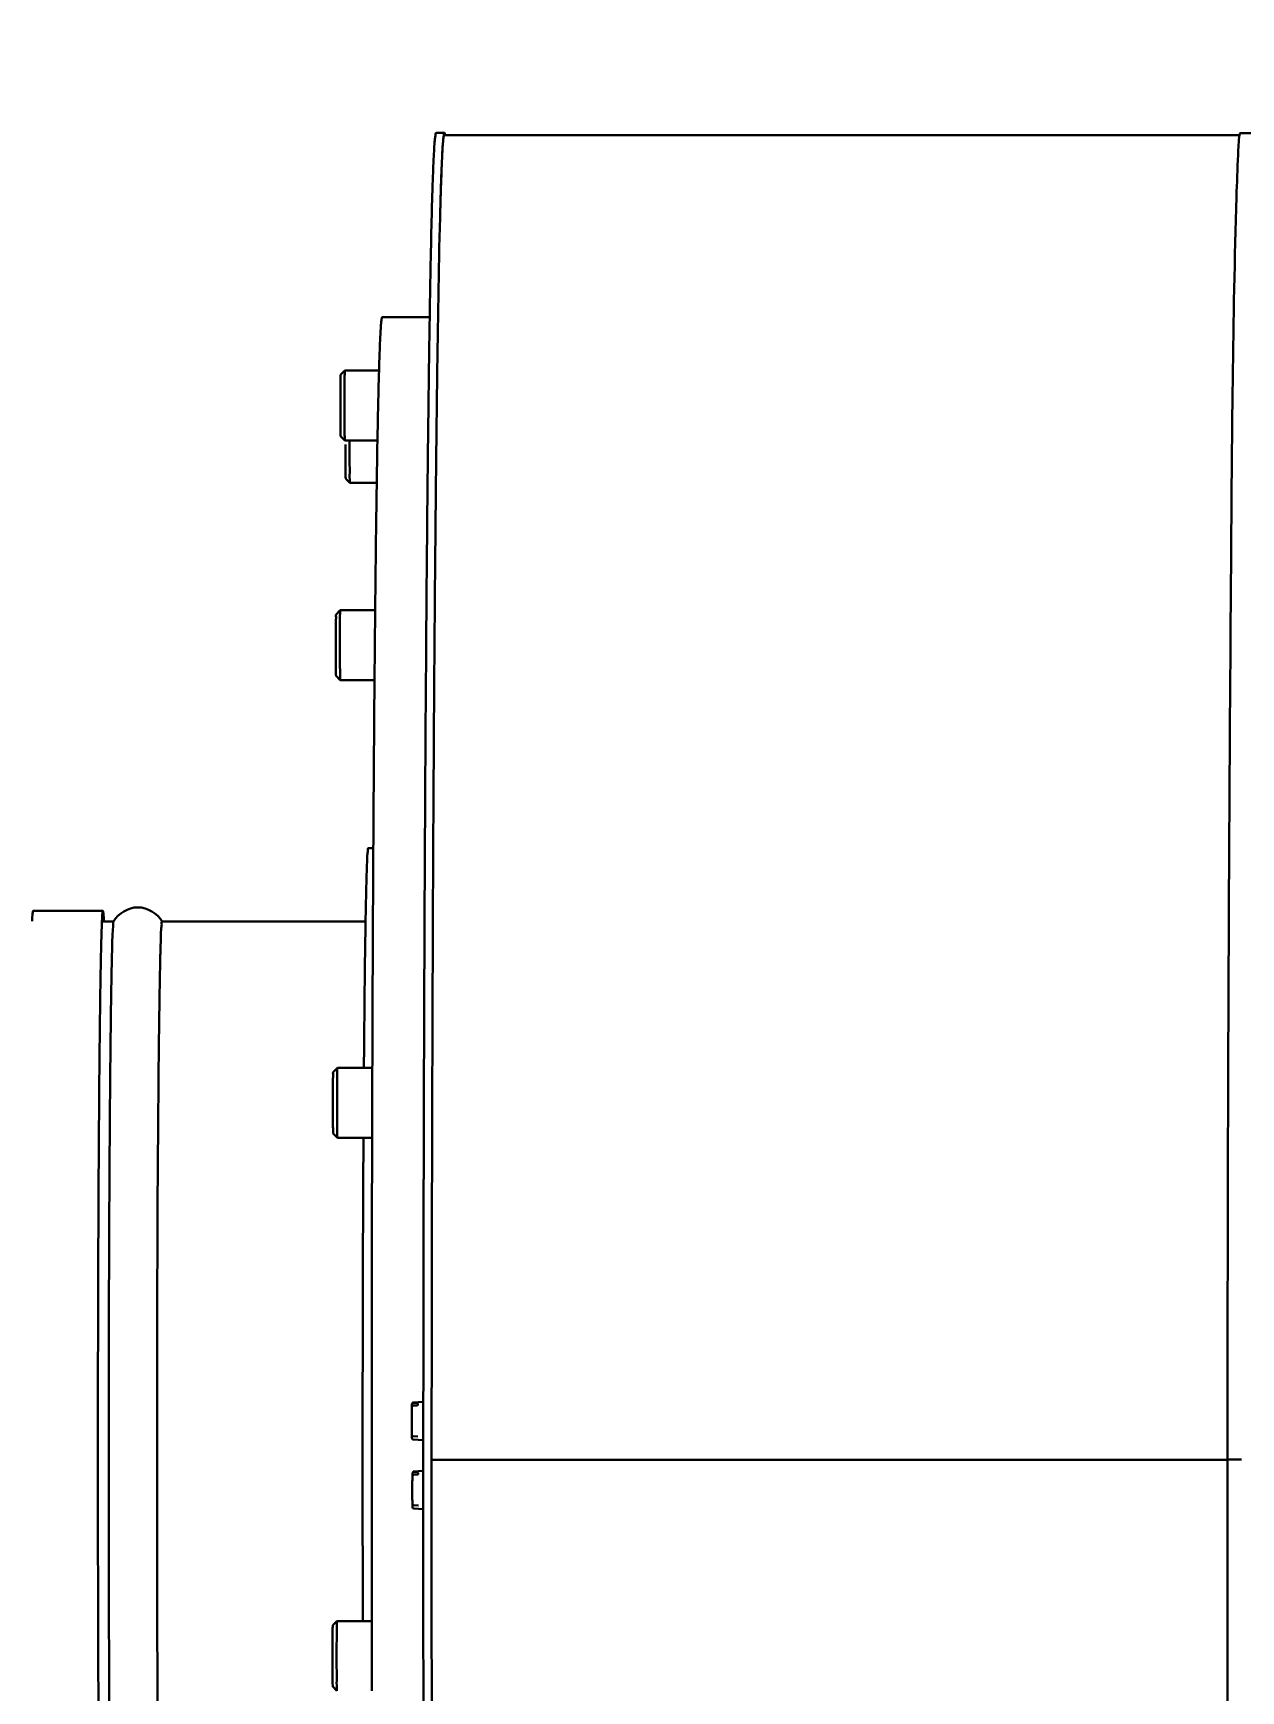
# Model space of a CAD drawing. Header units: millimetres. Extents: x 13935 to 21534, y -198 to 9202.
# Drawn here: x 18693.8 to 18866.8, y 8082.2 to 8319.6 of the extents above; entities that cross this region are included whole.
import ezdxf

# ---------------------------------------------------------------- set-up
doc = ezdxf.new("R2010")
doc.units = ezdxf.units.MM
doc.header["$LTSCALE"] = 326.7
doc.header["$PDMODE"] = 3
doc.header["$PDSIZE"] = 8
doc.layers.get('0').update_dxf_attribs({"linetype": 'CONTINUOUS'})
doc.layers.get('Defpoints').update_dxf_attribs({"linetype": 'CONTINUOUS'})
doc.styles.get("Standard").update_dxf_attribs({"font": 'calibri.ttf'})
doc.dimstyles.new('DIMSTYLE_3', dxfattribs={"dimtxt": 35, "dimasz": 35, "dimexe": 0.08, "dimexo": 1, "dimgap": 0.875, "dimtad": 1, "dimdec": 0, "dimdsep": 46, "dimtxsty": 'Standard', "dimblk": '_FILLED', "dimblk1": '_FILLED', "dimblk2": '_FILLED', "dimcen": 0.09, "dimazin": 2, "dimtp": 0.01, "dimtm": 0.01, "dimtfac": 1, "dimtdec": 0, "dimtofl": 0, "dimtmove": 0, "dimatfit": 3, "dimldrblk": '_FILLED', "dimfxl": 1, "dimtolj": 1, "dimarcsym": 0})

# ---------------------------------------------------------------- blocks, each defined once
blk = doc.blocks.new('_FILLED')
at = {"color": 0, "linetype": 'ByBlock'}
blk.add_solid([(0, 0), (-1, 0.2143), (-1, -0.2143)], dxfattribs=at)
blk = doc.blocks.new('*D2240')
at = {"color": 0, "linetype": 'Continuous', "lineweight": -2}
for p, q in [((19136.45, 8677.35), (19136.45, 8489.41)), ((18506.85, 8216.52), (18506.85, 8489.57)), ((18541.85, 8489.49), (19101.45, 8489.49))]:
    blk.add_line(p, q, dxfattribs=at)
at = {"layer": 'Defpoints', "color": 0}
for p in [(19136.45, 8678.35), (19136.45, 8489.49), (18506.85, 8215.52)]:
    blk.add_point(p, dxfattribs=at)
at = {"color": 0, "linetype": 'ByBlock', "lineweight": -2, "xscale": 35, "yscale": 35, "zscale": 35, "rotation": 180}
blk.add_blockref('_FILLED', (18506.85, 8489.49), dxfattribs=at)
at = {"color": 0, "linetype": 'ByBlock', "lineweight": -2, "xscale": 35, "yscale": 35, "zscale": 35}
blk.add_blockref('_FILLED', (19136.45, 8489.49), dxfattribs=at)
at = {"color": 0, "lineweight": 30, "insert": (18821.65, 8537.03), "char_height": 35, "attachment_point": 2, "line_spacing_factor": 0.9}
blk.add_mtext('\\A1;AFU-630', dxfattribs=at)

msp = doc.modelspace()

# ---------------------------------------------------------------- linework, layer by layer
at = {"color": 0, "linetype": 'Continuous', "lineweight": 30}
for p, q in [((18751.55207, 8305.28177), (18752.75202, 8305.28177)), ((18868.74696, 8305.2629), (18866.74705, 8305.2629)), ((18866.65428, 8304.97116), (18752.74284, 8304.97117)), ((18752.14854, 8294.19346), (18752.15414, 8294.40414)), ((18750.6399, 8278.89192), (18743.83535, 8278.89192)), ((18737.88416, 8270.65308), (18738.48408, 8271.25305)), ((18743.38184, 8271.25327), (18738.48451, 8271.25327)), ((18751.70372, 8269.86715), (18751.69589, 8269.2776)), ((18751.7047, 8269.94036), (18751.70372, 8269.86715)), ((18751.7078, 8270.17104), (18751.70379, 8269.8565)), ((18751.67754, 8267.87145), (18751.6739, 8267.58781)), ((18751.67783, 8267.82783), (18751.67419, 8267.54357)), ((18751.69589, 8269.2776), (18751.67754, 8267.87145)), ((18738.44039, 8264.81513), (18738.44134, 8264.50609)), ((18738.44134, 8264.50609), (18738.44222, 8264.26883)), ((18738.44222, 8264.26883), (18738.44463, 8263.74962)), ((18738.44463, 8263.74962), (18738.44758, 8263.26418)), ((18743.18734, 8262.99311), (18743.19297, 8263.28245)), ((18737.88416, 8261.85345), (18738.48408, 8261.25348)), ((18743.15586, 8261.25327), (18738.48451, 8261.25327)), ((18739.16833, 8260.74915), (18739.16803, 8260.16866)), ((18739.16803, 8260.16866), (18739.16835, 8259.58827)), ((18739.16912, 8261.25309), (18739.16833, 8260.74915)), ((18751.5865, 8260.32416), (18751.57264, 8259.08639)), ((18751.5905, 8260.67739), (18751.5865, 8260.32416)), ((18751.59297, 8260.8935), (18751.5905, 8260.67739)), ((18751.59323, 8260.85781), (18751.59075, 8260.64435)), ((18751.60745, 8262.14851), (18751.59297, 8260.8935)), ((18738.61375, 8255.77324), (18739.21367, 8255.17327)), ((18743.0542, 8255.17306), (18739.2141, 8255.17306)), ((18751.51757, 8253.91499), (18751.50882, 8253.0538)), ((18737.2243, 8236.32733), (18737.82423, 8236.92731)), ((18742.82842, 8236.92752), (18737.82465, 8236.92752)), ((18750.1617, 8236.01239), (18750.16632, 8236.59346)), ((18737.78346, 8234.16759), (18737.78135, 8233.63344)), ((18750.14388, 8233.72922), (18750.15341, 8234.95918)), ((18750.15341, 8234.95918), (18750.16111, 8235.93872)), ((18750.16125, 8235.92644), (18750.1617, 8236.01239)), ((18751.34778, 8234.95126), (18751.33803, 8233.69609)), ((18751.35067, 8235.31904), (18751.34808, 8234.92412)), ((18751.35566, 8235.9511), (18751.35067, 8235.31904)), ((18751.35626, 8236.02626), (18751.35566, 8235.9511)), ((18751.35663, 8235.99211), (18751.35603, 8235.91722)), ((18751.33803, 8233.69609), (18751.33357, 8233.11395)), ((18737.78137, 8230.21329), (18737.7835, 8229.67959)), ((18750.09263, 8226.74574), (18750.11076, 8229.2903)), ((18737.2243, 8227.52771), (18737.82422, 8226.92773)), ((18742.73423, 8226.92752), (18737.82465, 8226.92752)), ((18742.73403, 8226.95112), (18742.75154, 8228.95343)), ((18751.29118, 8227.35205), (18751.28694, 8226.71453)), ((18751.29719, 8228.19614), (18751.29118, 8227.35205)), ((18742.56328, 8202.89192), (18741.83543, 8202.89192)), ((18703.83704, 8193.89193), (18693.83746, 8193.89193)), ((18705.37287, 8192.39193), (18703.83708, 8192.39193)), ((18741.45292, 8192.39192), (18712.30078, 8192.39193)), ((18741.45295, 8192.41858), (18741.44571, 8191.9902)), ((18742.49685, 8190.42227), (18742.50642, 8192.40097)), ((18711.87881, 8177.29218), (18711.878, 8177.20846)), ((18711.88207, 8177.55237), (18711.87881, 8177.29218)), ((18736.81098, 8170.79319), (18737.4109, 8171.39316)), ((18742.42028, 8171.39338), (18737.41133, 8171.39338)), ((18742.41559, 8170.07217), (18742.42001, 8171.40429)), ((18749.81396, 8169.65652), (18749.81785, 8170.89926)), ((18749.81795, 8170.89571), (18749.81917, 8171.30864)), ((18751.01154, 8170.90303), (18751.00759, 8169.64508)), ((18751.01178, 8170.97884), (18751.01183, 8170.89204)), ((18749.80741, 8167.49942), (18749.81396, 8169.65652)), ((18751.0062, 8169.19375), (18751.00104, 8167.48927)), ((18751.00759, 8169.64508), (18751.0062, 8169.19375)), ((18749.79261, 8162.28688), (18749.79496, 8163.15106)), ((18750.9886, 8163.15557), (18750.98519, 8161.90125)), ((18736.81088, 8161.99368), (18736.80668, 8162.02268)), ((18736.81098, 8161.99356), (18737.4109, 8161.39359)), ((18737.40602, 8161.42668), (18737.4109, 8161.39359)), ((18742.38983, 8161.39338), (18737.41133, 8161.39338)), ((18742.38972, 8161.39735), (18742.39119, 8161.93842)), ((18749.79112, 8161.68465), (18749.79261, 8162.28688)), ((18750.98499, 8161.824), (18750.98463, 8161.69283)), ((18750.98548, 8161.89231), (18750.98489, 8161.68487)), ((18750.98519, 8161.90125), (18750.98499, 8161.824)), ((18864.95527, 8151.53512), (18864.9538, 8150.84899)), ((18742.34753, 8141.06029), (18742.35265, 8144.34293)), ((18742.35265, 8144.34293), (18742.35418, 8145.25187)), ((18742.35422, 8145.2512), (18742.35442, 8145.38943)), ((18750.92181, 8126.84714), (18750.91961, 8124.40886)), ((18748.07266, 8123.20156), (18748.07241, 8123.19574)), ((18748.07241, 8123.19574), (18748.07399, 8122.84507)), ((18748.2545, 8123.02678), (18748.91479, 8123.05825)), ((18748.92142, 8123.40896), (18748.26112, 8123.37749)), ((18748.2684, 8123.49811), (18749.7257, 8123.57449)), ((18749.72442, 8122.26846), (18749.72448, 8122.34727)), ((18749.72448, 8122.34727), (18749.72535, 8123.46916)), ((18749.7247, 8122.0488), (18749.7249, 8122.34361)), ((18749.72563, 8123.46646), (18749.72545, 8123.59577)), ((18750.91884, 8123.46724), (18750.91816, 8122.59576)), ((18750.91816, 8122.59576), (18750.91819, 8122.18003)), ((18750.91914, 8123.84387), (18750.919, 8123.46567)), ((18750.91961, 8124.40886), (18750.91914, 8123.84387)), ((18749.72255, 8119.50928), (18749.72367, 8121.21956)), ((18749.72367, 8121.21956), (18749.72426, 8122.0526)), ((18749.72426, 8122.0526), (18749.72436, 8122.18454)), ((18749.72436, 8122.18454), (18749.72442, 8122.26846)), ((18750.91715, 8121.21912), (18750.91603, 8119.50849)), ((18750.91785, 8122.18306), (18750.91715, 8121.21912)), ((18748.2684, 8118.18787), (18749.72211, 8118.11168)), ((18748.28233, 8118.6592), (18748.94291, 8118.62773)), ((18749.72056, 8115.74152), (18749.72152, 8117.71766)), ((18749.72173, 8118.09565), (18749.72245, 8119.34702)), ((18749.72185, 8117.71558), (18749.72173, 8118.09565)), ((18749.72245, 8119.34702), (18749.7225, 8119.42713)), ((18749.7225, 8119.42713), (18749.72255, 8119.50928)), ((18749.72292, 8119.34363), (18749.72303, 8119.50579)), ((18750.915, 8117.71795), (18750.91392, 8115.4658)), ((18750.91571, 8118.96889), (18750.915, 8117.71795)), ((18750.91578, 8119.09638), (18750.91571, 8118.96889)), ((18750.91593, 8119.34624), (18750.91578, 8119.09638)), ((18750.91603, 8119.50849), (18750.91593, 8119.34624)), ((18750.91651, 8119.50503), (18750.91617, 8118.96567)), ((18749.71977, 8113.71708), (18749.72044, 8115.46578)), ((18749.7205, 8115.46551), (18749.72056, 8115.74155)), ((18750.91384, 8115.26512), (18750.9133, 8113.71654)), ((18750.91392, 8115.4658), (18750.91384, 8115.26512)), ((18750.91384, 8115.26512), (18864.909, 8115.2651)), ((18866.91526, 8115.35211), (18864.91535, 8115.35211)), ((18748.16336, 8113.32416), (18748.1631, 8113.31834)), ((18748.1631, 8113.31834), (18748.16468, 8112.96766)), ((18748.34519, 8113.14938), (18749.00549, 8113.18085)), ((18749.01211, 8113.53156), (18748.35181, 8113.50009)), ((18748.35909, 8113.62071), (18749.72011, 8113.69204)), ((18749.71938, 8112.46739), (18749.71959, 8113.18222)), ((18749.71959, 8113.18222), (18749.71971, 8113.53285)), ((18749.72, 8113.18069), (18749.71977, 8113.71708)), ((18750.91322, 8113.46684), (18750.91297, 8112.59463)), ((18750.9133, 8113.71654), (18750.91354, 8113.46567)), ((18749.71875, 8109.62908), (18749.71905, 8111.21708)), ((18749.71905, 8111.21708), (18749.71929, 8112.17281)), ((18749.71929, 8112.17281), (18749.71933, 8112.30478)), ((18749.71933, 8112.30478), (18749.71935, 8112.38883)), ((18749.71978, 8112.17126), (18749.71938, 8112.46739)), ((18750.91264, 8111.217), (18750.91236, 8109.62892)), ((18750.91286, 8112.17243), (18750.91264, 8111.217)), ((18750.91289, 8112.30437), (18750.91286, 8112.17243)), ((18750.91292, 8112.38843), (18750.91289, 8112.30437)), ((18750.91294, 8112.46694), (18750.91292, 8112.38843)), ((18750.91297, 8112.59463), (18750.91333, 8112.17103)), ((18748.35909, 8108.31047), (18749.71892, 8108.2392)), ((18748.37302, 8108.7818), (18749.0336, 8108.75033)), ((18749.71853, 8107.7159), (18749.71857, 8108.21605)), ((18749.71857, 8108.21605), (18749.71863, 8108.75072)), ((18749.71863, 8108.75072), (18749.71872, 8109.46663)), ((18749.71872, 8109.46663), (18749.71873, 8109.54835)), ((18749.71873, 8109.54835), (18749.71875, 8109.62908)), ((18749.7188, 8107.71569), (18749.71903, 8108.75018)), ((18749.71918, 8109.46583), (18749.71922, 8109.62821)), ((18750.9122, 8108.21594), (18750.91217, 8107.84322)), ((18750.91229, 8109.09403), (18750.9122, 8108.21594)), ((18750.91234, 8109.46645), (18750.91229, 8109.09403)), ((18750.91235, 8109.5482), (18750.91234, 8109.46645)), ((18750.91236, 8109.62892), (18750.91235, 8109.5482)), ((18750.91269, 8108.21547), (18750.9126, 8107.71568)), ((18750.91292, 8109.62799), (18750.91283, 8109.09327)), ((18864.90747, 8109.28123), (18864.90728, 8106.27805)), ((18749.71849, 8106.27841), (18749.71853, 8107.7159)), ((18749.7185, 8105.46504), (18749.71849, 8106.27841)), ((18750.91217, 8107.71599), (18750.91214, 8105.46538)), ((18750.91217, 8107.84322), (18750.91217, 8107.71599)), ((18864.90728, 8106.27805), (18864.90732, 8104.95554)), ((18750.91214, 8105.46538), (18750.91218, 8104.84288)), ((18750.91216, 8104.95557), (18750.91217, 8104.84287)), ((18864.90732, 8104.95554), (18864.90741, 8103.78081)), ((18864.90953, 8096.8432), (18864.90923, 8096.70341)), ((18736.75494, 8091.61047), (18737.35487, 8092.21044)), ((18742.34444, 8092.21066), (18737.35529, 8092.21066)), ((18742.34683, 8090.20133), (18742.34406, 8092.20466)), ((18749.72271, 8092.18712), (18749.72317, 8092.27213)), ((18749.72349, 8090.94639), (18749.72271, 8092.18712)), ((18750.91668, 8092.27294), (18750.91634, 8092.18873)), ((18750.91634, 8092.18873), (18750.91671, 8091.57099)), ((18750.91671, 8091.57099), (18750.91711, 8090.94751)), ((18737.3141, 8089.45072), (18737.31199, 8088.91654)), ((18737.31678, 8089.95452), (18737.3141, 8089.45072)), ((18750.91711, 8090.94751), (18750.91758, 8090.23909)), ((18749.72799, 8085.15086), (18749.7275, 8085.70327)), ((18749.72886, 8084.20694), (18749.72799, 8085.15086)), ((18750.92161, 8085.15149), (18750.92226, 8084.4434)), ((18750.92226, 8084.4434), (18750.92253, 8084.21119)), ((18736.75494, 8082.81084), (18737.35487, 8082.21087)), ((18749.72984, 8083.19553), (18749.72886, 8084.20694)), ((18749.73004, 8082.98555), (18749.73023, 8083.20016)), ((18750.92247, 8084.21063), (18750.92305, 8083.60618)), ((18750.92322, 8083.60813), (18750.92366, 8082.98719))]:
    msp.add_line(p, q, dxfattribs=at)
for points in [[(18748.06579, 8122.84503), (18748.06908, 8122.87695), (18748.07734, 8122.90643), (18748.09058, 8122.93348), (18748.10953, 8122.95874), (18748.13346, 8122.98156), (18748.16014, 8122.99997), (18748.18884, 8123.01331), (18748.22029, 8123.02225), (18748.2545, 8123.02678)], [(18748.13967, 8123.3321), (18748.11607, 8123.30955), (18748.09735, 8123.28445), (18748.08417, 8123.25742), (18748.07585, 8123.22785), (18748.07266, 8123.20156)], [(18748.26112, 8123.37749), (18748.22656, 8123.37275), (18748.19491, 8123.36371), (18748.16616, 8123.35035), (18748.13967, 8123.3321)], [(18748.15648, 8112.96763), (18748.15977, 8112.99955), (18748.16804, 8113.02903), (18748.18127, 8113.05608), (18748.20023, 8113.08133), (18748.22415, 8113.10415), (18748.25083, 8113.12257), (18748.27953, 8113.13591), (18748.31098, 8113.14485), (18748.34519, 8113.14938)], [(18748.23036, 8113.4547), (18748.20677, 8113.43215), (18748.18805, 8113.40705), (18748.17486, 8113.38002), (18748.16654, 8113.35044), (18748.16336, 8113.32416)], [(18748.35181, 8113.50009), (18748.31726, 8113.49535), (18748.2856, 8113.48631), (18748.25686, 8113.47295), (18748.23036, 8113.4547)]]:
    msp.add_lwpolyline(points, dxfattribs=at)
for centre, radius, start, end in [((18837.77689, 8128.34818), 291.6, 43.2278563, 166.1037317), ((18837.77689, 8128.34818), 287.5, 43.2935737, 166.8838209), ((18837.77689, 8128.34818), 283.4669, 43.176504, 166.1184777), ((18837.77689, 8128.34818), 280.49174, 43.5579163, 165.5365997), ((18837.77689, 8128.34818), 280.30202, 43.5594662, 165.5383639), ((18848.32708, 8297.21735), 96.02603, 176.3867835, 177.3219205), ((19241.26035, 8266.28058), 502.82193, 179.7779186, 180.0367396), ((19088.06767, 8266.87722), 349.62809, 179.6135264, 179.7783878), ((19255.13803, 8266.23172), 516.69958, 180.0303357, 180.1570831), ((19233.78928, 8260.10617), 494.6212, 180.0599919, 180.1908253), ((19081.86362, 8259.53462), 342.69449, 180.179865, 180.4311443), ((19051.27755, 8232.75597), 313.49727, 179.5646522, 179.7420078), ((19247.83687, 8231.92726), 510.05838, 179.808341, 180.1925332), ((19048.74761, 8231.08448), 310.96729, 180.2588516, 180.4374163), ((18947.87096, 8230.32821), 210.08781, 180.4412004, 180.5564545), ((18880.77489, 8229.6721), 142.98853, 180.5546698, 180.7043788), ((19244.55323, 8166.39429), 507.18806, 179.7768439, 180.1625719), ((19086.59701, 8167.01911), 349.23061, 179.6133774, 179.7784203), ((19115.3925, 8165.933), 378.02656, 180.1482029, 180.3832819), ((36284.83878, 8115.38923), 17542.51004, 179.916155462, 180.075723404), ((18908.72903, 8121.19583), 160.67213, 179.5505485, 179.8118988), ((18995.00569, 8120.84419), 246.94949, 179.7960314, 180.2500215), ((18995.09638, 8110.96679), 246.94949, 179.7960314, 180.2500215), ((18908.81972, 8111.31843), 160.67213, 179.5505485, 179.8118988), ((18850.22696, 8089.79583), 112.90819, 179.115742, 179.4678383), ((18977.31988, 8088.54728), 240.00723, 179.4515853, 179.6640537), ((19247.2406, 8087.21048), 509.93146, 179.808307, 180.1925851), ((19080.22744, 8086.57272), 342.91711, 180.1798219, 180.4309594)]:
    msp.add_arc(centre, radius, start, end, dxfattribs=at)
for points, knots in [([(18750.32295, 8253.94882), (18750.36243, 8257.81915), (18750.4432, 8265.11255), (18750.58032, 8275.35225), (18750.72438, 8284.16803), (18750.87515, 8291.48251), (18751.00973, 8296.6168), (18751.12791, 8299.9202), (18751.20394, 8301.80635), (18751.2953, 8303.23462), (18751.34741, 8304.35702), (18751.46568, 8304.85584), (18751.47663, 8305.28163), (18751.55207, 8305.28177)], [0, 0, 0, 0, 0.226036676, 0.425952785, 0.598056675, 0.740905058, 0.853301426, 0.89776725, 0.934292608, 0.962803227, 0.983240362, 0.9955943, 1, 1, 1, 1]), ([(18752.57816, 8304.38432), (18752.59914, 8304.60118), (18752.66456, 8304.86089), (18752.66683, 8305.23765), (18752.74283, 8305.27925)], [0, 0, 0, 0, 0.715478669, 1, 1, 1, 1]), ([(18752.74283, 8305.27925), (18752.74429, 8305.28004), (18752.74726, 8305.28131), (18752.75047, 8305.28177), (18752.75202, 8305.28177)], [0, 0, 0, 0, 0.517143502, 1, 1, 1, 1]), ([(18752.75202, 8305.28177), (18752.7802, 8305.28182), (18752.81531, 8305.14804), (18752.83333, 8305.0708), (18752.84507, 8304.99951)], [0, 0, 0, 0, 0.280589342, 1, 1, 1, 1]), ([(18866.65427, 8305.00785), (18866.65938, 8305.03597), (18866.66936, 8305.08673), (18866.68158, 8305.13702), (18866.68794, 8305.15926)], [0, 0, 0, 0, 0.552768433, 1, 1, 1, 1]), ([(18866.68794, 8305.15926), (18866.69556, 8305.18591), (18866.70524, 8305.22163), (18866.73415, 8305.2628), (18866.74723, 8305.26269)], [0, 0, 0, 0, 0.679328468, 1, 1, 1, 1]), ([(18752.57429, 8304.12703), (18752.44453, 8302.82538), (18752.29894, 8299.16627), (18751.94523, 8287.85123), (18751.81082, 8277.83466), (18751.7078, 8270.17104)], [0, 0, 0, 0, 0.115523147, 0.323139258, 1, 1, 1, 1]), ([(18866.19781, 8296.12558), (18866.25666, 8298.13068), (18866.40156, 8301.08525), (18866.48252, 8304.06405), (18866.65427, 8305.00785)], [0, 0, 0, 0, 0.676486618, 1, 1, 1, 1]), ([(18752.19111, 8295.74081), (18752.20788, 8296.32579), (18752.26798, 8298.31393), (18752.33872, 8300.30186), (18752.40593, 8301.7041)], [0, 0, 0, 0, 0.29421669, 1, 1, 1, 1]), ([(18866.19781, 8296.12558), (18865.67438, 8278.58356), (18865.31138, 8231.8835), (18865.035, 8185.19038), (18864.9655, 8156.04417)], [0, 0, 0, 0, 0.375830583, 1, 1, 1, 1]), ([(18743.38186, 8271.30807), (18743.414, 8272.40908), (18743.47712, 8274.29523), (18743.56796, 8276.483), (18743.65673, 8277.72706), (18743.70117, 8278.36247), (18743.76708, 8278.6546), (18743.79094, 8278.8913), (18743.83526, 8278.89172)], [0, 0, 0, 0, 0.434189392, 0.746391445, 0.856164514, 0.934853683, 0.982526638, 1, 1, 1, 1]), ([(18737.84732, 8264.50696), (18737.84451, 8265.21247), (18737.84547, 8266.59271), (18737.84039, 8268.25437), (18737.86438, 8269.40924), (18737.8424, 8270.04279), (18737.90551, 8270.40791), (18737.85163, 8270.61796), (18737.88414, 8270.65292)], [0, 0, 0, 0, 0.344349816, 0.674309075, 0.808786687, 0.911647482, 0.976697063, 1, 1, 1, 1]), ([(18738.48408, 8271.25291), (18738.45077, 8271.21875), (18738.50515, 8271.00679), (18738.44027, 8270.64199), (18738.46317, 8270.00161), (18738.44944, 8269.51498), (18738.44753, 8269.23553)], [0, 0, 0, 0, 0.070941006, 0.269344171, 0.584557743, 1, 1, 1, 1]), ([(18743.19297, 8263.28245), (18743.20772, 8264.0372), (18743.26231, 8266.71259), (18743.32582, 8269.38783), (18743.38186, 8271.30807)], [0, 0, 0, 0, 0.282102403, 1, 1, 1, 1]), ([(18737.87522, 8261.9711), (18737.8707, 8262.08717), (18737.85408, 8262.93243), (18737.85023, 8263.77777), (18737.84732, 8264.50696)], [0, 0, 0, 0, 0.13740426, 1, 1, 1, 1]), ([(18738.44758, 8263.26418), (18738.4495, 8262.98533), (18738.46355, 8262.50052), (18738.43964, 8261.86124), (18738.50627, 8261.5), (18738.44989, 8261.28673), (18738.48408, 8261.25359)], [0, 0, 0, 0, 0.415954477, 0.730912616, 0.928983126, 1, 1, 1, 1]), ([(18737.88418, 8261.85355), (18737.87633, 8261.86066), (18737.88482, 8261.90746), (18737.87634, 8261.94239), (18737.87522, 8261.9711)], [0, 0, 0, 0, 0.269488666, 1, 1, 1, 1]), ([(18738.60709, 8255.83986), (18738.59684, 8256.03545), (18738.57984, 8257.64935), (18738.57233, 8259.26242), (18738.57385, 8260.68002)], [0, 0, 0, 0, 0.121389246, 1, 1, 1, 1]), ([(18742.82808, 8236.97076), (18742.85183, 8239.28879), (18742.94063, 8247.40247), (18743.05014, 8255.51598), (18743.15577, 8261.31105)], [0, 0, 0, 0, 0.285691004, 1, 1, 1, 1]), ([(18738.61372, 8255.77336), (18738.60953, 8255.77803), (18738.61198, 8255.80333), (18738.60793, 8255.82385), (18738.60709, 8255.83986)], [0, 0, 0, 0, 0.281351561, 1, 1, 1, 1]), ([(18739.17883, 8256.9559), (18739.1822, 8256.52075), (18739.14134, 8255.94545), (18739.23023, 8255.38916), (18739.18455, 8255.20364), (18739.21367, 8255.17336)], [0, 0, 0, 0, 0.732133187, 0.929316797, 1, 1, 1, 1]), ([(18750.16632, 8236.59346), (18750.17838, 8238.10395), (18750.22598, 8243.88911), (18750.27936, 8249.67423), (18750.32295, 8253.94882)], [0, 0, 0, 0, 0.261097806, 1, 1, 1, 1]), ([(18751.50882, 8253.0538), (18751.49512, 8251.69735), (18751.43955, 8246.02155), (18751.39058, 8240.34568), (18751.35626, 8236.02626)], [0, 0, 0, 0, 0.23898837, 1, 1, 1, 1]), ([(18737.20049, 8228.39587), (18737.19141, 8229.12812), (18737.18686, 8230.75855), (18737.17321, 8232.80295), (18737.20493, 8234.41874), (18737.16221, 8235.38172), (18737.26976, 8235.93804), (18737.16954, 8236.27657), (18737.22433, 8236.32737)], [0, 0, 0, 0, 0.276969309, 0.617229007, 0.770686783, 0.89278392, 0.971744087, 1, 1, 1, 1]), ([(18737.82423, 8236.92733), (18737.79426, 8236.89752), (18737.84179, 8236.70974), (18737.75026, 8236.1535), (18737.7927, 8235.57479), (18737.78933, 8235.13798)], [0, 0, 0, 0, 0.07083287, 0.26787766, 1, 1, 1, 1]), ([(18742.75154, 8228.95343), (18742.75764, 8229.63979), (18742.78183, 8232.31225), (18742.80772, 8234.98469), (18742.82808, 8236.97076)], [0, 0, 0, 0, 0.256827476, 1, 1, 1, 1]), ([(18737.21761, 8227.59474), (18737.21557, 8227.63401), (18737.20656, 8227.90099), (18737.20332, 8228.1681), (18737.20049, 8228.39587)], [0, 0, 0, 0, 0.147228644, 1, 1, 1, 1]), ([(18737.22427, 8227.52773), (18737.22, 8227.53236), (18737.22261, 8227.55798), (18737.21846, 8227.57859), (18737.21761, 8227.59474)], [0, 0, 0, 0, 0.280336402, 1, 1, 1, 1]), ([(18737.79717, 8227.91428), (18737.79878, 8227.78468), (18737.80981, 8227.45916), (18737.79085, 8227.12995), (18737.82201, 8226.93574)], [0, 0, 0, 0, 0.397199382, 1, 1, 1, 1]), ([(18737.82201, 8226.93574), (18737.8223, 8226.93391), (18737.82287, 8226.93127), (18737.82357, 8226.92838), (18737.82422, 8226.92772)], [0, 0, 0, 0, 0.665749106, 1, 1, 1, 1]), ([(18742.56287, 8202.91405), (18742.57519, 8205.02303), (18742.62436, 8213.03544), (18742.68326, 8221.04779), (18742.73403, 8226.95112)], [0, 0, 0, 0, 0.263214231, 1, 1, 1, 1]), ([(18749.81916, 8171.30902), (18749.83477, 8176.20902), (18749.90118, 8194.68803), (18749.99748, 8213.16696), (18750.09263, 8226.74574)], [0, 0, 0, 0, 0.265164962, 1, 1, 1, 1]), ([(18751.28678, 8226.72831), (18751.25635, 8222.396), (18751.13698, 8203.81299), (18751.05701, 8185.22974), (18751.01178, 8170.97884)], [0, 0, 0, 0, 0.233133939, 1, 1, 1, 1]), ([(18741.8354, 8202.89171), (18741.77733, 8202.89147), (18741.80243, 8202.54521), (18741.70276, 8202.15969), (18741.68929, 8201.263), (18741.6283, 8200.13325), (18741.58708, 8198.64036), (18741.51777, 8196.04102), (18741.47876, 8193.92827), (18741.45295, 8192.41858)], [0, 0, 0, 0, 0.016613476, 0.064553242, 0.144010389, 0.254687201, 0.396227491, 0.568087648, 1, 1, 1, 1]), ([(18693.69817, 8192.42234), (18693.71543, 8192.78983), (18693.71515, 8193.31075), (18693.80306, 8193.70405), (18693.80476, 8193.89198), (18693.8375, 8193.89167)], [0, 0, 0, 0, 0.745644202, 0.933637271, 1, 1, 1, 1]), ([(18703.1139, 8117.1145), (18703.11492, 8122.13722), (18703.12554, 8131.97341), (18703.1671, 8146.23418), (18703.23252, 8159.34229), (18703.30735, 8169.31803), (18703.37967, 8176.35911), (18703.43522, 8180.81588), (18703.49469, 8184.6587), (18703.55524, 8187.85666), (18703.6215, 8190.36609), (18703.67302, 8192.04294), (18703.73077, 8192.99535), (18703.75088, 8193.48776), (18703.80278, 8193.70413), (18703.80441, 8193.89198), (18703.83708, 8193.89166)], [0, 0, 0, 0, 0.196219247, 0.384263625, 0.557116858, 0.708311834, 0.77398636, 0.832205047, 0.882422087, 0.924166852, 0.95705216, 0.980769128, 0.989119733, 0.995108583, 0.998723679, 1, 1, 1, 1]), ([(18703.83708, 8193.89166), (18703.86995, 8193.89135), (18703.87125, 8193.70465), (18703.95966, 8193.30958), (18703.95903, 8192.79053), (18703.97627, 8192.42346)], [0, 0, 0, 0, 0.06667185, 0.254610768, 1, 1, 1, 1]), ([(18705.36155, 8192.38212), (18706.03046, 8193.5409), (18708.83637, 8195.24276), (18711.64299, 8193.54126), (18712.3121, 8192.38212)], [0, 0, 0, 0, 0.499923256, 1, 1, 1, 1]), ([(18704.66356, 8113.66861), (18704.66252, 8118.706), (18704.66933, 8128.60789), (18704.70588, 8143.01284), (18704.76661, 8156.34781), (18704.8503, 8168.0956), (18704.93696, 8176.68087), (18705.02304, 8182.41838), (18705.07764, 8185.77583), (18705.15765, 8188.4392), (18705.18039, 8190.41959), (18705.31624, 8191.62001), (18705.27845, 8192.23769), (18705.36155, 8192.38197)], [0, 0, 0, 0, 0.191963323, 0.377337867, 0.548942319, 0.700129175, 0.825042393, 0.876092252, 0.91884523, 0.952897438, 0.977909965, 0.993655188, 1, 1, 1, 1]), ([(18712.30078, 8192.39183), (18712.21875, 8192.39143), (18712.28726, 8191.88914), (18712.13694, 8191.34516), (18712.14408, 8190.05864), (18712.06688, 8188.44849), (18712.02556, 8186.32449), (18711.94908, 8182.65381), (18711.90883, 8179.67561), (18711.88207, 8177.55237)], [0, 0, 0, 0, 0.016569568, 0.065002396, 0.145260843, 0.256828871, 0.399080126, 0.57108788, 1, 1, 1, 1]), ([(18741.44571, 8191.9902), (18741.42208, 8190.57366), (18741.32116, 8183.71938), (18741.25799, 8176.8646), (18741.21621, 8171.42648)], [0, 0, 0, 0, 0.206671842, 1, 1, 1, 1]), ([(18742.42001, 8171.40429), (18742.42544, 8173.02056), (18742.44779, 8179.3599), (18742.47437, 8185.69922), (18742.49685, 8190.42227)], [0, 0, 0, 0, 0.254957924, 1, 1, 1, 1]), ([(18711.87792, 8177.22053), (18711.61622, 8156.1409), (18711.56385, 8114.37238), (18711.6216, 8072.60357), (18711.89911, 8051.91906)], [0, 0, 0, 0, 0.504727117, 1, 1, 1, 1]), ([(18736.78915, 8162.71203), (18736.77901, 8163.4328), (18736.77422, 8165.07237), (18736.75844, 8167.14275), (18736.793, 8168.80496), (18736.74341, 8169.81232), (18736.8647, 8170.38094), (18736.75002, 8170.74545), (18736.81109, 8170.79298)], [0, 0, 0, 0, 0.267590768, 0.609307966, 0.765524344, 0.890384403, 0.971272811, 1, 1, 1, 1]), ([(18737.4109, 8171.39281), (18737.37816, 8171.35808), (18737.43117, 8171.1474), (18737.36755, 8170.78138), (18737.38977, 8170.14174), (18737.37626, 8169.655), (18737.37435, 8169.37564)], [0, 0, 0, 0, 0.070971412, 0.269413228, 0.584648032, 1, 1, 1, 1]), ([(18737.3744, 8163.4042), (18737.37589, 8163.18742), (18737.38201, 8162.56184), (18737.38484, 8161.93601), (18737.40074, 8161.52746)], [0, 0, 0, 0, 0.346498232, 1, 1, 1, 1]), ([(18736.80668, 8162.02268), (18736.80568, 8162.03526), (18736.80393, 8162.06557), (18736.80263, 8162.09589), (18736.80195, 8162.11362)], [0, 0, 0, 0, 0.41558225, 1, 1, 1, 1]), ([(18737.40074, 8161.52746), (18737.40151, 8161.50785), (18737.40296, 8161.47424), (18737.40491, 8161.44065), (18737.40602, 8161.42668)], [0, 0, 0, 0, 0.583399958, 1, 1, 1, 1]), ([(18741.14972, 8161.41399), (18741.11904, 8156.02903), (18741.0194, 8132.9596), (18741.01323, 8109.8898), (18741.05801, 8092.20528)], [0, 0, 0, 0, 0.233426056, 1, 1, 1, 1]), ([(18749.72545, 8123.59577), (18749.72803, 8126.81044), (18749.74112, 8139.50805), (18749.76567, 8152.20565), (18749.791, 8161.68857)], [0, 0, 0, 0, 0.2531708, 1, 1, 1, 1]), ([(18750.98463, 8161.69283), (18750.97697, 8158.83054), (18750.9485, 8147.21533), (18750.93021, 8135.60009), (18750.92181, 8126.84714)], [0, 0, 0, 0, 0.246426052, 1, 1, 1, 1]), ([(18864.9538, 8150.84899), (18864.94958, 8148.86028), (18864.93377, 8140.83935), (18864.92269, 8132.81841), (18864.91691, 8126.78617)], [0, 0, 0, 0, 0.247939124, 1, 1, 1, 1]), ([(18748.06579, 8122.84503), (18748.06502, 8122.7843), (18748.06356, 8122.65469), (18748.0624, 8122.52507), (18748.06184, 8122.45619)], [0, 0, 0, 0, 0.46855829, 1, 1, 1, 1]), ([(18748.2684, 8123.49811), (18748.24844, 8123.49706), (18748.21152, 8123.49114), (18748.1777, 8123.47492), (18748.16375, 8123.46534)], [0, 0, 0, 0, 0.541475222, 1, 1, 1, 1]), ([(18748.91479, 8123.05825), (18748.91563, 8123.12094), (18748.91854, 8123.21821), (18748.91707, 8123.3159), (18748.92066, 8123.35043)], [0, 0, 0, 0, 0.643558706, 1, 1, 1, 1]), ([(18748.92066, 8123.35043), (18748.92075, 8123.35126), (18748.92019, 8123.35196), (18748.92135, 8123.35328), (18748.92141, 8123.35314)], [0, 0, 0, 0, 0.845432978, 1, 1, 1, 1]), ([(18748.05838, 8119.76576), (18748.05998, 8119.42313), (18748.06297, 8119.01623), (18748.0734, 8118.19809), (18748.2684, 8118.18787)], [0, 0, 0, 0, 0.636976796, 1, 1, 1, 1]), ([(18703.83697, 8036.89219), (18703.80235, 8036.89252), (18703.8031, 8037.09073), (18703.74747, 8037.32044), (18703.72806, 8037.84101), (18703.66801, 8038.84838), (18703.61568, 8040.62055), (18703.54755, 8043.27127), (18703.48576, 8046.64651), (18703.42516, 8050.69832), (18703.36882, 8055.39211), (18703.29593, 8062.79059), (18703.22142, 8073.243), (18703.15794, 8086.92984), (18703.12002, 8101.7412), (18703.11285, 8111.92928), (18703.1139, 8117.1145)], [0, 0, 0, 0, 0.001294392, 0.004954149, 0.011016982, 0.019472079, 0.043466905, 0.07671906, 0.118891073, 0.169577021, 0.228266978, 0.29438667, 0.446217246, 0.619078315, 0.806129914, 1, 1, 1, 1]), ([(18704.9712, 8051.91906), (18704.91758, 8055.91553), (18704.71672, 8076.49815), (18704.66697, 8097.08192), (18704.66356, 8113.66861)], [0, 0, 0, 0, 0.194176089, 1, 1, 1, 1]), ([(18748.15648, 8112.96763), (18748.15571, 8112.9069), (18748.15426, 8112.77729), (18748.15309, 8112.64767), (18748.15253, 8112.57879)], [0, 0, 0, 0, 0.46855829, 1, 1, 1, 1]), ([(18748.35909, 8113.62071), (18748.33913, 8113.61966), (18748.30221, 8113.61374), (18748.26839, 8113.59752), (18748.25444, 8113.58794)], [0, 0, 0, 0, 0.541475222, 1, 1, 1, 1]), ([(18749.00549, 8113.18085), (18749.00632, 8113.24354), (18749.00923, 8113.34081), (18749.00776, 8113.4385), (18749.01136, 8113.47303)], [0, 0, 0, 0, 0.643558706, 1, 1, 1, 1]), ([(18749.01136, 8113.47303), (18749.01144, 8113.47386), (18749.01089, 8113.47456), (18749.01204, 8113.47588), (18749.0121, 8113.47574)], [0, 0, 0, 0, 0.845432978, 1, 1, 1, 1]), ([(18748.14907, 8109.88836), (18748.15067, 8109.54573), (18748.15366, 8109.13883), (18748.16409, 8108.32069), (18748.35909, 8108.31047)], [0, 0, 0, 0, 0.636976796, 1, 1, 1, 1]), ([(18736.73923, 8091.24927), (18736.74111, 8091.33783), (18736.76923, 8091.44466), (18736.73156, 8091.58873), (18736.75497, 8091.61054)], [0, 0, 0, 0, 0.734624416, 1, 1, 1, 1]), ([(18737.35487, 8092.2105), (18737.32911, 8092.18469), (18737.36986, 8092.02323), (18737.33915, 8091.90051), (18737.33701, 8091.79999)], [0, 0, 0, 0, 0.266132451, 1, 1, 1, 1]), ([(18737.33701, 8091.79999), (18737.33613, 8091.75896), (18737.33443, 8091.67173), (18737.33296, 8091.5845), (18737.33222, 8091.5383)], [0, 0, 0, 0, 0.470424915, 1, 1, 1, 1]), ([(18736.74832, 8082.87677), (18736.68148, 8084.14804), (18736.7385, 8086.9414), (18736.70689, 8089.73174), (18736.73923, 8091.24927)], [0, 0, 0, 0, 0.456134308, 1, 1, 1, 1]), ([(18736.75492, 8082.81083), (18736.7507, 8082.81539), (18736.75323, 8082.84061), (18736.74915, 8082.86089), (18736.74832, 8082.87677)], [0, 0, 0, 0, 0.280831466, 1, 1, 1, 1]), ([(18737.32003, 8083.99344), (18737.3234, 8083.55831), (18737.28159, 8082.98207), (18737.37207, 8082.42731), (18737.32527, 8082.24065), (18737.35487, 8082.21082)], [0, 0, 0, 0, 0.732056571, 0.929304979, 1, 1, 1, 1]), ([(18749.87979, 8020.89134), (18749.86003, 8025.90048), (18749.78692, 8046.59849), (18749.74565, 8067.29661), (18749.73004, 8082.98555)], [0, 0, 0, 0, 0.242011196, 1, 1, 1, 1]), ([(18750.92366, 8082.98719), (18750.92893, 8077.68344), (18750.95662, 8057.01406), (18751.0125, 8036.34471), (18751.07302, 8020.97918)], [0, 0, 0, 0, 0.256599419, 1, 1, 1, 1])]:
    msp.add_open_spline(points, degree=3, knots=knots, dxfattribs=at)
for points in [[(18752.49194, 8303.26898), (18752.51587, 8303.6411), (18752.54226, 8304.01316), (18752.57816, 8304.38432)], [(18752.15414, 8294.40414), (18752.16604, 8294.84971), (18752.17834, 8295.29527), (18752.19111, 8295.74081)], [(18751.6739, 8267.58781), (18751.65067, 8265.77473), (18751.62858, 8263.96162), (18751.60745, 8262.14851)], [(18743.15577, 8261.31105), (18743.16599, 8261.87174), (18743.1765, 8262.43243), (18743.18734, 8262.99311)], [(18751.57264, 8259.08639), (18751.55352, 8257.3626), (18751.5352, 8255.6388), (18751.51757, 8253.91499)], [(18750.11076, 8229.2903), (18750.12148, 8230.76994), (18750.13252, 8232.24958), (18750.14388, 8233.72922)], [(18751.33357, 8233.11395), (18751.32104, 8231.47468), (18751.30893, 8229.83541), (18751.29719, 8228.19614)], [(18742.50642, 8192.40097), (18742.52366, 8195.90534), (18742.54241, 8199.4097), (18742.56287, 8202.91405)], [(18742.39119, 8161.93842), (18742.39861, 8164.64967), (18742.40673, 8167.36092), (18742.41559, 8170.07217)], [(18749.79496, 8163.15106), (18749.79894, 8164.60052), (18749.80309, 8166.04997), (18749.80741, 8167.49942)], [(18751.00104, 8167.48927), (18750.99672, 8166.0447), (18750.99258, 8164.60013), (18750.9886, 8163.15557)], [(18736.80195, 8162.11362), (18736.79427, 8162.31299), (18736.79195, 8162.51253), (18736.78915, 8162.71203)], [(18742.35442, 8145.38943), (18742.3636, 8150.72541), (18742.37531, 8156.06138), (18742.38972, 8161.39735)], [(18864.9655, 8156.04417), (18864.96192, 8154.54115), (18864.95851, 8153.03814), (18864.95527, 8151.53512)], [(18864.91691, 8126.78617), (18864.91516, 8124.95207), (18864.91364, 8123.11796), (18864.91236, 8121.28386)], [(18864.91236, 8121.28386), (18864.91096, 8119.27761), (18864.90984, 8117.27136), (18864.909, 8115.2651)], [(18864.909, 8115.2651), (18864.90824, 8113.27048), (18864.90773, 8111.27586), (18864.90747, 8109.28123)], [(18749.72266, 8092.26859), (18749.72004, 8096.66741), (18749.71865, 8101.06622), (18749.7185, 8105.46504)], [(18750.91217, 8104.84287), (18750.91242, 8100.65198), (18750.91379, 8096.4611), (18750.91629, 8092.27021)], [(18864.90741, 8103.78081), (18864.90766, 8101.46772), (18864.90824, 8099.15462), (18864.90917, 8096.84152)], [(18864.90923, 8096.70341), (18864.91072, 8093.017), (18864.91309, 8089.33059), (18864.91633, 8085.64419)], [(18742.36021, 8082.19897), (18742.35511, 8084.86642), (18742.35066, 8087.53388), (18742.34683, 8090.20133)], [(18749.7275, 8085.70327), (18749.72597, 8087.45098), (18749.72463, 8089.19868), (18749.72349, 8090.94639)], [(18750.91758, 8090.23909), (18750.91874, 8088.54322), (18750.92008, 8086.84736), (18750.92161, 8085.15149)], [(18864.91633, 8085.64419), (18864.91827, 8083.43686), (18864.92052, 8081.22954), (18864.9231, 8079.02221)]]:
    msp.add_open_spline(points, degree=3, dxfattribs=at)

# ---------------------------------------------------------------- dimensions: what is measured, and where the dimension line sits
dim = msp.add_linear_dim(base=(19136.44572, 8489.49018), p1=(18506.85381, 8215.52309), p2=(19136.44572, 8678.34818), text='AFU-<>', dimstyle='DIMSTYLE_3', dxfattribs=at)
dim.commit()
dim.dimension.update_dxf_attribs({"geometry": '*D2240', "text_midpoint": (18821.64977, 8489.49018), "dimtype": 160})

doc.saveas('drawing.dxf')
